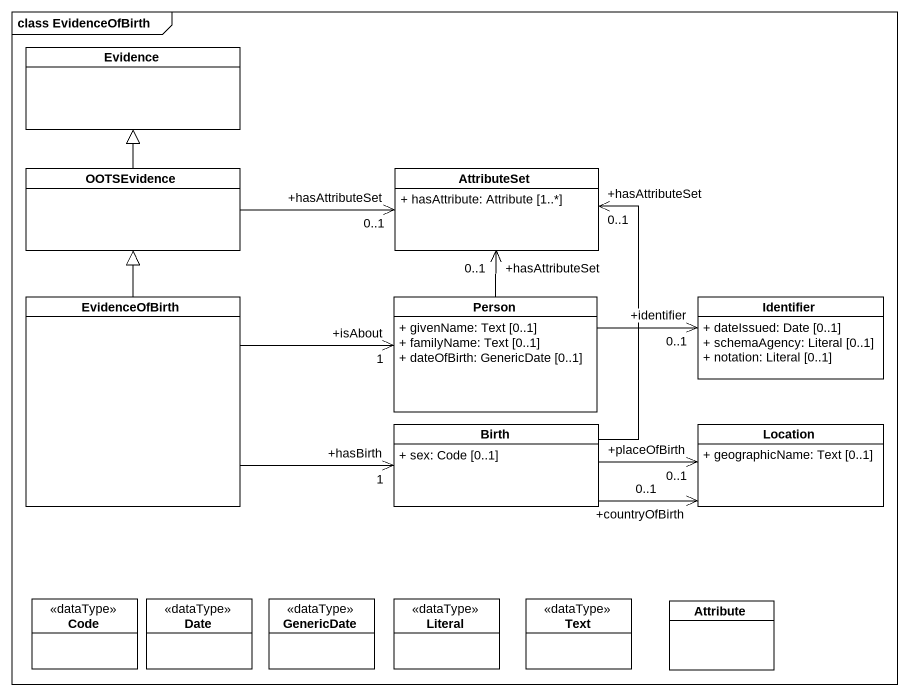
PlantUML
@startuml
mainframe class EvidenceOfBirth
hide circle
hide empty members
skinparam classAttributeIconSize 0
class Evidence
class OOTSEvidence
class AttributeSet {
  + hasAttribute: Attribute [1..*]
}
class EvidenceOfBirth
class "Person" as Person_ {
  + givenName: Text [0..1]
  + familyName: Text [0..1]
  + dateOfBirth: GenericDate [0..1]
}
class Identifier {
  + dateIssued: Date [0..1]
  + schemaAgency: Literal [0..1]
  + notation: Literal [0..1]
}
class Birth {
  + sex: Code [0..1]
}
class Location {
  + geographicName: Text [0..1]
}
class Code <<dataType>>
class Date <<dataType>>
class GenericDate <<dataType>>
class Literal <<dataType>>
class Text <<dataType>>
class Attribute
OOTSEvidence -up-|> Evidence
OOTSEvidence -right-> "+hasAttributeSet\n0..1" AttributeSet
EvidenceOfBirth -up-|> OOTSEvidence
EvidenceOfBirth -right-> "+isAbout\n1" Person_
EvidenceOfBirth -right-> "+hasBirth\n1" Birth
Person_ -up-> "+hasAttributeSet\n0..1" AttributeSet
Person_ -right-> "+identifier\n0..1" Identifier
Birth -up-> "+hasAttributeSet\n0..1" AttributeSet
Birth -right-> "+placeOfBirth\n0..1" Location
Birth -right-> "+countryOfBirth\n0..1" Location
@enduml
